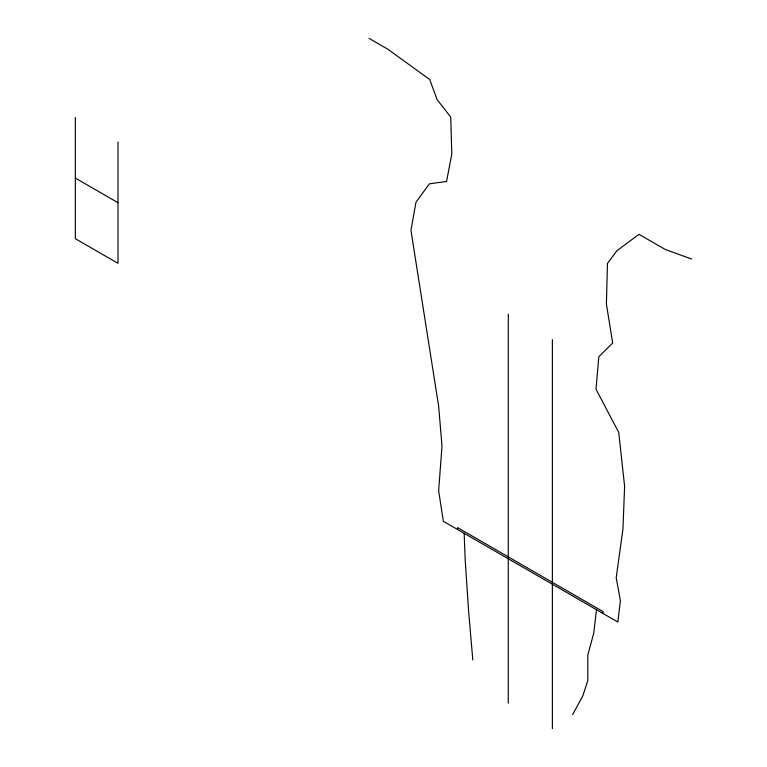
<?xml version="1.0" encoding="UTF-8"?>
<svg xmlns="http://www.w3.org/2000/svg" width="767" height="767" viewBox="0 0 767 767"><rect width="100%" height="100%" fill="white"/><g stroke="black" fill="none" stroke-linecap="round" stroke-linejoin="round"><path stroke-width="1.15" d="M596.467 609.688L593.744 633.101L587.829 655.076L587.829 680.463L582.747 696.091L572.604 714.652M691.661 259.045L665.296 249.496L639.007 234.319L616.917 250.713L607.454 263.464L606.4 304.144L612.708 343.012L598.826 356.703L596.007 389.214L618.729 432.454L624.616 486.383L622.938 529.144L616.198 577.724L620.407 600.561L617.857 622.037L443.345 521.282L438.638 490.765L442.003 446.058L438.638 406.184L410.949 230.321L415.982 202.22L429.405 183.812L446.538 181.491L451.792 154.167L450.747 117.121L437.065 99.518L429.712 79.471L387.642 49.117L368.994 38.35M75.339 178.069L117.993 202.699M472.798 659.956L468.57 610.637L465.185 559.852L464.179 533.314M603.083 613.504L603.083 611.615L457.563 527.6L457.563 529.489M552.374 339.628L552.374 728.65M508.281 314.163L508.281 703.195M117.993 142.077L117.993 263.321L75.339 238.69L75.339 117.456"/></g></svg>
